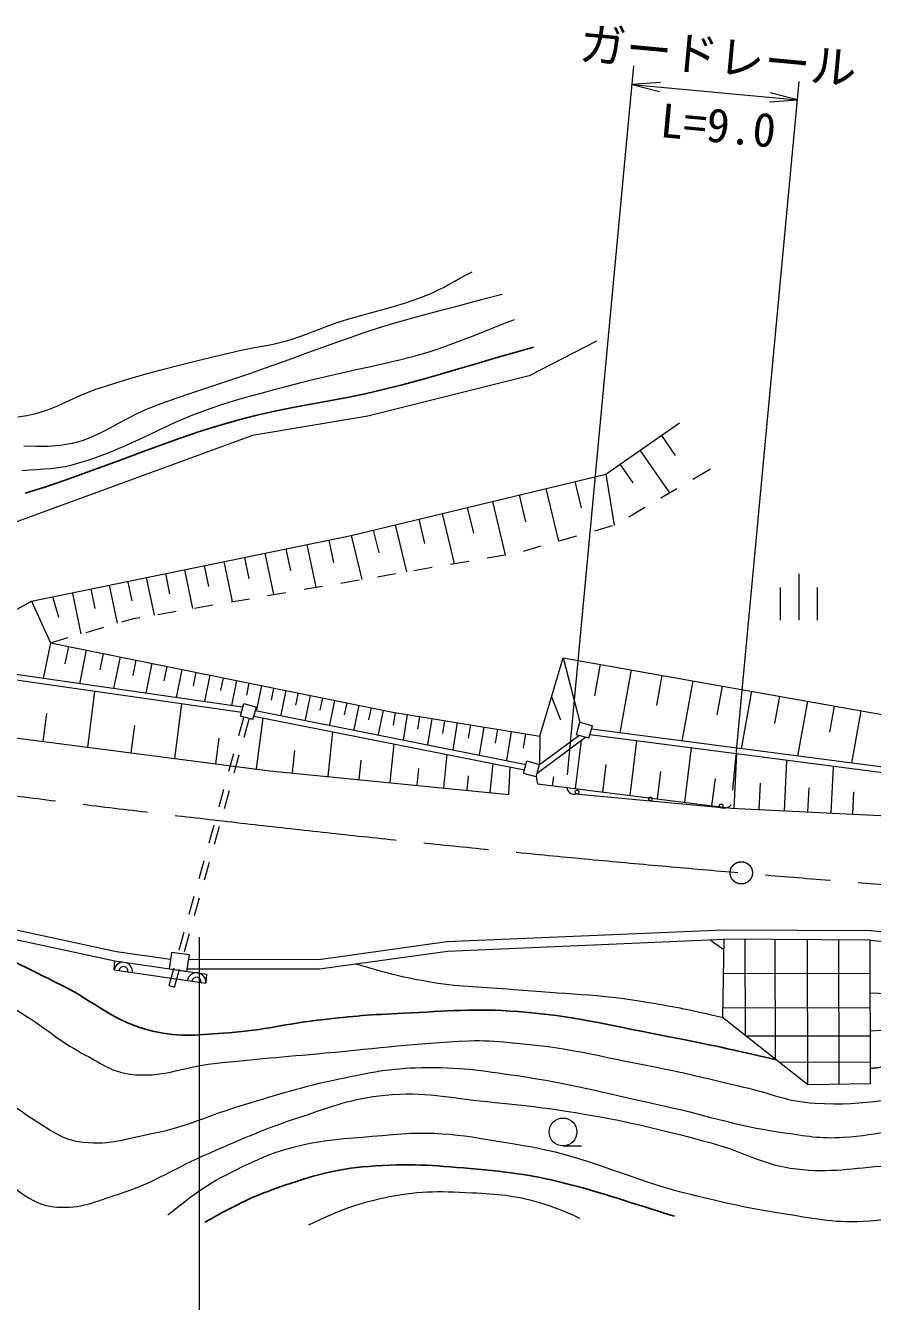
# Model space of a CAD drawing. Units: millimetres, scale not verified. Extents: x 40000 to 680000, y 20000 to 380000.
# Drawn here: x 129164 to 174828, y 262491 to 331293 of the extents above; entities that cross this region are included whole.
import ezdxf
from ezdxf.enums import TextEntityAlignment as Align

# ---------------------------------------------------------------- set-up
doc = ezdxf.new("R2010")
doc.units = ezdxf.units.MM
doc.header["$LTSCALE"] = 1000
doc.linetypes.add('CHAIN', pattern=[18.5, 12, -1.5, 3.5, -1.5])
for name, color, linetype, lineweight in [('M-BGD', 7, 'Continuous', 13), ('M-BMK', 2, 'CHAIN', 13), ('M-STR-HTXT', 7, 'Continuous', 13)]:
    doc.layers.add(name, color=color, linetype=linetype, lineweight=lineweight)
doc.styles.add('ＭＳ ゴシック', font='')
doc.styles.get('ＭＳ ゴシック').set_extended_font_data('MS Gothic')

# ---------------------------------------------------------------- blocks, each defined once
blk = doc.blocks.new('open_arrow')
at = {"color": 0, "linetype": 'Continuous', "lineweight": -2}
blk.add_lwpolyline([(7.5, 1.25), (0, 0), (7.5, -1.25)], dxfattribs=at)

msp = doc.modelspace()

# ---------------------------------------------------------------- linework, layer by layer
at = {"layer": 'M-BGD'}
for p, q in [((159944, 314277), (156320, 312400)), ((156320, 312400), (147620, 310221)), ((147620, 310221), (141403, 309190)), ((160445, 307108), (164424, 309864)), ((141403, 309190), (127536, 304108)), ((163448, 309188), (164197, 308106)), ((162290, 308386), (163878, 306093)), ((161213, 307640), (161904, 306642)), ((146723, 303802), (160445, 307108)), ((160445, 307108), (160910, 304351)), ((165140, 306834), (166003, 307340)), ((166003, 307340), (166093, 307393)), ((157215, 306330), (157899, 303492)), ((158789, 306709), (159131, 305291)), ((163416, 305821), (164278, 306328)), ((154333, 305635), (155027, 302753)), ((155774, 305983), (156123, 304534)), ((151631, 304984), (152282, 302282)), ((152982, 305310), (153318, 303914)), ((161691, 304809), (162553, 305315)), ((149098, 304374), (149708, 301841)), ((150364, 304679), (150680, 303370)), ((159857, 304050), (160819, 304325)), ((129491, 300251), (146723, 303802)), ((145513, 303553), (145768, 302319)), ((146723, 303802), (147295, 301427)), ((147910, 304088), (148206, 302861)), ((157934, 303502), (158896, 303776)), ((142065, 302842), (142526, 300609)), ((143202, 303076), (143448, 301881)), ((144339, 303311), (144815, 301001)), ((154046, 302585), (155032, 302754)), ((156011, 302954), (156972, 303228)), ((138801, 302169), (139032, 301048)), ((139865, 302389), (140311, 300229)), ((140965, 302616), (141204, 301457)), ((150104, 301909), (151090, 302078)), ((152075, 302247), (153061, 302416)), ((135676, 301526), (136092, 299505)), ((136706, 301738), (136930, 300651)), ((137736, 301950), (138167, 299861)), ((146162, 301232), (147147, 301402)), ((148133, 301571), (149118, 301740)), ((170873, 299235), (170873, 301735)), ((132685, 300909), (132904, 299849)), ((133682, 301115), (134106, 299058)), ((134687, 301280), (134896, 300267)), ((142219, 300556), (143205, 300725)), ((144190, 300894), (145176, 301063)), ((169873, 299235), (169873, 300985)), ((171873, 299235), (171873, 300985)), ((126851, 298796), (129491, 300251)), ((129491, 300251), (130511, 298011)), ((130636, 300446), (130944, 299391)), ((131697, 300664), (132145, 298487)), ((138277, 299880), (139262, 300049)), ((140248, 300218), (141234, 300387)), ((136306, 299542), (137291, 299711)), ((132431, 298570), (133391, 298850)), ((130511, 298011), (130119, 296081)), ((130511, 298011), (131471, 298291)), ((130511, 298011), (148975, 294265)), ((131476, 297815), (131286, 296878)), ((132442, 297619), (132073, 295801)), ((133351, 297435), (133172, 296552)), ((134260, 297250), (133912, 295538)), ((140869, 294542), (126222, 296639)), ((135116, 297077), (134948, 296245)), ((135973, 296903), (135646, 295289)), ((136780, 296739), (136621, 295956)), ((137586, 296576), (137278, 295056)), ((156887, 292981), (158155, 297205)), ((158155, 297205), (189041, 291694)), ((158155, 297205), (159057, 293725)), ((160151, 296849), (159847, 295147)), ((161812, 296552), (161205, 293147)), ((140826, 294245), (125901, 296381)), ((138346, 296421), (138197, 295684)), ((139106, 296267), (138816, 294836)), ((139822, 296122), (139681, 295427)), ((140538, 295977), (140264, 294628)), ((163474, 296256), (163184, 294632)), ((165135, 295959), (164556, 292710)), ((132518, 292381), (132906, 295379)), ((141212, 295840), (141079, 295183)), ((141886, 295703), (141620, 294390)), ((142543, 295570), (142410, 294913)), ((143199, 295437), (142933, 294124)), ((143856, 295303), (143723, 294647)), ((144512, 295170), (144246, 293858)), ((166719, 295677), (166443, 294130)), ((168303, 295394), (167749, 292293)), ((137212, 291774), (137592, 294708)), ((140754, 294056), (140942, 294730)), ((140942, 294730), (141616, 294542)), ((141428, 293868), (141616, 294542)), ((145169, 295037), (145035, 294381)), ((145825, 294904), (145559, 293592)), ((146481, 294771), (146348, 294115)), ((147137, 294638), (146871, 293326)), ((147792, 294505), (147659, 293849)), ((157521, 295093), (158006, 293859)), ((169812, 295125), (169549, 293650)), ((171321, 294855), (170794, 291896)), ((172760, 294598), (172510, 293193)), ((121456, 293812), (142344, 291110)), ((130120, 292691), (130313, 294190)), ((140670, 293009), (140938, 293972)), ((141428, 293868), (140754, 294056)), ((140938, 293972), (140947, 294002)), ((140959, 292928), (141227, 293892)), ((141227, 293892), (141235, 293922)), ((141482, 294060), (156067, 291158)), ((141562, 294350), (156148, 291448)), ((141625, 291203), (141982, 293961)), ((148448, 294372), (148182, 293061)), ((148975, 294265), (156887, 292981)), ((149088, 294247), (148979, 293574)), ((149746, 294140), (149523, 292766)), ((150407, 294033), (150297, 293359)), ((151067, 293925), (150837, 292504)), ((151754, 293814), (151640, 293114)), ((174199, 294342), (173695, 291518)), ((134865, 292077), (135055, 293544)), ((145490, 290798), (145730, 293215)), ((152440, 293703), (152202, 292233)), ((153153, 293587), (153035, 292860)), ((153866, 293471), (153619, 291951)), ((154607, 293351), (154485, 292596)), ((155348, 293231), (155093, 291657)), ((156118, 293106), (155990, 292321)), ((158869, 293051), (159057, 293725)), ((159057, 293725), (159731, 293537)), ((159543, 292863), (159731, 293537)), ((191911, 289141), (159678, 293346)), ((139419, 291488), (139597, 292867)), ((148833, 290467), (149040, 292556)), ((156745, 290983), (159363, 292913)), ((156876, 291452), (158997, 293015)), ((156887, 292981), (156876, 291452)), ((158809, 290147), (159136, 292745)), ((159543, 292863), (158869, 293051)), ((191898, 288841), (159596, 293054)), ((161757, 289775), (162129, 292724)), ((140133, 291082), (140401, 292046)), ((140422, 291002), (140690, 291965)), ((143556, 290990), (143676, 292198)), ((151723, 290180), (151902, 291987)), ((164706, 289404), (165076, 292339)), ((167364, 289081), (167507, 292022)), ((142344, 291110), (155217, 289834)), ((147162, 290632), (147265, 291677)), ((150278, 290324), (150368, 291227)), ((154221, 289933), (154376, 291494)), ((155217, 289834), (155303, 291310)), ((156013, 290965), (156201, 291640)), ((156201, 291640), (156876, 291452)), ((156688, 290778), (156876, 291452)), ((160283, 289961), (160469, 291438)), ((163232, 289590), (163417, 291061)), ((170085, 288948), (170217, 291669)), ((172601, 288825), (172724, 291342)), ((152972, 290057), (153050, 290837)), ((156688, 290778), (156013, 290965)), ((156688, 290778), (156777, 290402)), ((156777, 290402), (167214, 289088)), ((157580, 290301), (157641, 290787)), ((166174, 289219), (166358, 290684)), ((168724, 289014), (168793, 290430)), ((139596, 289156), (139865, 290119)), ((139885, 289075), (140154, 290038)), ((166712, 289106), (158795, 289846)), ((171343, 288886), (171407, 290196)), ((173765, 288768), (173825, 289979)), ((167214, 289088), (191472, 287903)), ((139059, 287229), (139328, 288192)), ((139348, 287148), (139617, 288112)), ((138523, 285302), (138791, 286266)), ((138812, 285222), (139080, 286185)), ((137986, 283376), (138254, 284339)), ((138275, 283295), (138543, 284258)), ((137449, 281449), (137718, 282412)), ((137738, 281369), (138007, 282332)), ((166814, 282019), (166741, 277819)), ((174711, 281978), (166814, 282019)), ((167975, 276845), (167964, 282013)), ((169596, 275567), (169582, 282004)), ((171350, 274184), (171333, 281995)), ((173039, 274215), (173022, 281987)), ((174711, 281978), (179289, 281515)), ((174728, 274247), (174711, 281978)), ((133942, 280369), (133986, 280852)), ((133986, 280852), (138923, 280136)), ((136975, 280924), (134075, 281344)), ((133942, 280369), (138878, 279653)), ((136913, 279522), (137181, 280486)), ((137202, 279442), (137470, 280405)), ((138923, 280136), (138878, 279653)), ((166782, 280180), (174715, 280197)), ((136913, 279522), (137202, 279442)), ((166749, 278324), (174719, 278341)), ((166741, 277819), (171350, 274184)), ((168022, 276808), (174722, 276823)), ((169814, 275395), (174725, 275406)), ((171350, 274184), (174728, 274247)), ((158142, 270884), (159142, 270884))]:
    msp.add_line(p, q, dxfattribs=at)
for points in [[(128746, 310191), (129240, 310271), (129729, 310376), (130139, 310495), (130540, 310641), (130935, 310807), (131326, 310984), (131716, 311166), (132107, 311344), (132502, 311511), (132904, 311660), (133819, 311958), (134740, 312238), (135666, 312503), (136596, 312756), (137528, 312998), (138463, 313232), (139399, 313461), (140335, 313687), (140697, 313768), (141061, 313842), (141426, 313910), (141791, 313977), (142156, 314045), (142520, 314119), (142881, 314201), (143240, 314295), (143601, 314404), (143957, 314524), (144311, 314652), (144664, 314785), (145016, 314921), (145368, 315055), (145722, 315185), (146078, 315308), (146659, 315490), (147245, 315659), (147833, 315820), (148422, 315980), (149009, 316144), (149592, 316319), (150170, 316512), (150739, 316727), (151062, 316865), (151379, 317016), (151692, 317175), (152002, 317340), (152311, 317509), (152619, 317679), (152928, 317847), (153239, 318010)], [(154860, 316794), (154023, 316570), (153185, 316350), (152346, 316132), (151507, 315914), (150669, 315691), (149834, 315462), (149001, 315222), (148172, 314970), (147405, 314722), (146641, 314461), (145881, 314191), (145123, 313915), (144366, 313636), (143609, 313357), (142851, 313080), (142092, 312808), (141289, 312532), (140483, 312262), (139676, 311995), (138870, 311729), (138065, 311457), (137263, 311178), (136465, 310886), (135674, 310579), (135172, 310357), (134679, 310109), (134193, 309847), (133707, 309583), (133218, 309329), (132721, 309099), (132213, 308903), (131688, 308755), (131041, 308645), (130388, 308594), (129730, 308587), (129068, 308609)], [(128970, 307303), (129361, 307330), (129753, 307355), (130144, 307381), (130534, 307415), (130922, 307461), (131307, 307523), (131688, 307606), (132648, 307890), (133587, 308237), (134512, 308628), (135427, 309047), (136340, 309476), (137255, 309897), (138180, 310293), (139119, 310647), (139802, 310872), (140489, 311084), (141180, 311285), (141873, 311476), (142569, 311661), (143265, 311842), (143962, 312021), (144659, 312200), (145434, 312392), (146213, 312571), (146994, 312741), (147776, 312910), (148556, 313083), (149334, 313266), (150107, 313465), (150874, 313687), (151467, 313878), (152054, 314084), (152637, 314302), (153218, 314528), (153796, 314758), (154375, 314990), (154954, 315220), (155536, 315443)], [(134351, 299130), (134993, 299316), (135320, 299373)], [(67400, 291894), (72807, 291303), (77834, 291128), (85351, 292439), (92301, 291565), (98901, 290866), (110046, 288855), (115510, 287063), (124251, 283261), (127704, 282212), (133986, 280852)], [(134075, 281344), (127830, 282696), (124424, 283731), (115688, 287531), (110169, 289341), (98972, 291361), (92358, 292062), (85339, 292945), (77799, 291629), (72843, 291802), (67505, 292386)], [(281352, 285022), (275487, 284677), (263456, 283671), (252975, 282575), (248622, 281582), (236447, 280175), (228035, 279652), (217831, 279434), (204983, 279827), (199254, 279758), (193096, 280249), (179346, 282012), (174738, 282478), (166804, 282519), (151873, 281880), (144978, 280920), (137961, 280923)], [(137889, 280423), (145012, 280420), (151918, 281381), (166814, 282019)]]:
    msp.add_lwpolyline(points, dxfattribs=at)
at = {"layer": 'M-BGD', "lineweight": 25}
msp.add_lwpolyline([(129140, 306081), (130198, 306408), (131249, 306759), (132295, 307128), (133337, 307509), (134377, 307896), (135417, 308285), (136458, 308668), (137503, 309041), (138552, 309397), (139608, 309732), (140673, 310039), (141634, 310282), (142603, 310496), (143576, 310690), (144551, 310873), (145528, 311053), (146503, 311238), (147475, 311438), (148442, 311660), (149463, 311920), (150479, 312194), (151493, 312479), (152505, 312773), (153516, 313070), (154526, 313369), (155537, 313666), (156549, 313957)], dxfattribs=at)
at = {"layer": 'M-BGD'}
msp.add_lwpolyline([(136903, 280429), (137869, 280289), (137998, 281174), (137031, 281314)], close=True, dxfattribs=at)
for centre, radius in [((158905, 289961), 100), ((162866, 289590), 100), ((166666, 289210), 100), ((158142, 271634), 750)]:
    msp.add_circle(centre, radius, dxfattribs=at)
for centre, radius, start, end in [((158746, 290245), 402, 186.75136, 276.89461), ((166829, 289587), 495, 256.35243, 321.23319), ((134434, 280282), 500, 353.534, 169.96522), ((134437, 280297), 250, 351.74961, 171.74961), ((138381, 279709), 500, 353.534, 169.96522), ((138383, 279725), 250, 351.74961, 171.74961)]:
    msp.add_arc(centre, radius, start, end, dxfattribs=at)
for points, knots in [([(109307, 287500), (111457, 286811), (112070, 286587), (113804, 285902), (116348, 284898), (117692, 284141), (120143, 282929), (122300, 281864), (123518, 281279), (125608, 280088), (127053, 279264), (127836, 278756), (129236, 277858), (130493, 277054), (131106, 276451), (132428, 275760), (133316, 275296), (133795, 274885), (134789, 274754), (136563, 274521), (137556, 275133), (139335, 275323), (141672, 275571), (142984, 275679), (145324, 275891), (148345, 276165), (150032, 276416), (153062, 276547), (153916, 276583), (154396, 276527), (155248, 276459), (158344, 276214), (160039, 275723), (163089, 275138), (164974, 274776), (166011, 274479), (167883, 274055), (169386, 273714), (170191, 273269), (171730, 273181), (174566, 273017), (176148, 273554), (178987, 273661), (181205, 273745), (182453, 273737), (184670, 273618), (187465, 273467), (189019, 273224), (191796, 272874), (194880, 272486), (196579, 272064), (199665, 271694), (201691, 271451), (202827, 271244), (204868, 271213), (206970, 271181), (208153, 271257), (210245, 271476), (212515, 271713), (213753, 272093), (216015, 272394), (218092, 272670), (219258, 272831), (221349, 272962), (223343, 273087), (224466, 273085), (226464, 273049), (228790, 273008), (230090, 272876), (232409, 272700), (234309, 272555), (235380, 272513), (237262, 272219), (239828, 271818), (241276, 271531), (243732, 270689), (245539, 270069), (246672, 269836), (248191, 268678), (249188, 267918), (249593, 267531), (250493, 266441)], [0, 0, 0, 0, 1, 1, 1, 2, 2, 2, 3, 3, 3, 4, 4, 4, 5, 5, 5, 6, 6, 6, 7, 7, 7, 8, 8, 8, 9, 9, 9, 10, 10, 10, 11, 11, 11, 12, 12, 12, 13, 13, 13, 14, 14, 14, 15, 15, 15, 16, 16, 16, 17, 17, 17, 18, 18, 18, 19, 19, 19, 20, 20, 20, 21, 21, 21, 22, 22, 22, 23, 23, 23, 24, 24, 24, 25, 25, 25, 26, 26, 26, 27, 27, 27, 27]), ([(107816, 285850), (110063, 284898), (110695, 284610), (112493, 283716), (114862, 282539), (116131, 281763), (118395, 280394), (120007, 279418), (120869, 278803), (122417, 277727), (124239, 276460), (125191, 275654), (126963, 274317), (128024, 273517), (128543, 272961), (129674, 272262), (130531, 271733), (130997, 271296), (131991, 271126), (133565, 270855), (134488, 271258), (136056, 271563), (138007, 271942), (139002, 272535), (140909, 273093), (142913, 273680), (144023, 274068), (146068, 274492), (147789, 274849), (148769, 275070), (150527, 275104), (152549, 275144), (153684, 274957), (155685, 274667), (158635, 274239), (160247, 273764), (163161, 273137), (165830, 272562), (167279, 271997), (169981, 271607), (171253, 271423), (171978, 271261), (173260, 271344), (175260, 271475), (176340, 271902), (178331, 272131), (180013, 272325), (180967, 272399), (182659, 272350), (185166, 272277), (186550, 271939), (189042, 271650), (191964, 271312), (193601, 271121), (196517, 270732), (198176, 270511), (199095, 270305), (200758, 270120), (202324, 269946), (203206, 269744), (204780, 269814), (207215, 269922), (208529, 270452), (210944, 270776), (213208, 271080), (214482, 271203), (216759, 271388), (219196, 271586), (220565, 271691), (223010, 271738), (225418, 271784), (226772, 271775), (229174, 271607), (231765, 271425), (233217, 271265), (235776, 270820), (238391, 270365), (239863, 270054), (242377, 269202), (243864, 268699), (244823, 268595), (246093, 267672), (246797, 267160), (247095, 266916), (247754, 266186)], [0, 0, 0, 0, 1, 1, 1, 2, 2, 2, 3, 3, 3, 4, 4, 4, 5, 5, 5, 6, 6, 6, 7, 7, 7, 8, 8, 8, 9, 9, 9, 10, 10, 10, 11, 11, 11, 12, 12, 12, 13, 13, 13, 14, 14, 14, 15, 15, 15, 16, 16, 16, 17, 17, 17, 18, 18, 18, 19, 19, 19, 20, 20, 20, 21, 21, 21, 22, 22, 22, 23, 23, 23, 24, 24, 24, 25, 25, 25, 26, 26, 26, 27, 27, 27, 28, 28, 28, 28]), ([(103879, 285060), (104816, 284829), (105085, 284741), (105848, 284503), (107640, 283946), (108624, 283542), (110307, 282711), (112288, 281733), (113383, 281143), (115247, 279957), (117161, 278738), (118221, 278028), (120012, 276634), (122617, 274608), (123868, 273220), (126264, 270951), (127307, 269963), (127694, 269173), (128887, 268372), (129574, 267910), (130029, 267652), (130854, 267585), (132176, 267477), (132911, 267889), (134177, 268284), (136197, 268916), (137169, 269684), (139117, 270514), (140992, 271313), (142032, 271802), (143969, 272437), (145728, 273014), (146717, 273437), (148560, 273618), (150705, 273828), (151923, 273484), (154068, 273268), (156279, 273045), (157520, 272912), (159707, 272525), (162245, 272076), (163644, 271700), (166134, 271038), (167945, 270557), (168863, 269859), (170724, 269639), (172625, 269415), (173711, 269691), (175621, 269814), (177642, 269944), (178756, 270244), (180779, 270339), (183918, 270486), (185684, 270349), (188823, 270208), (191149, 270103), (192453, 270016), (194769, 269771), (196241, 269614), (197077, 269579), (198528, 269290), (199536, 269089), (200043, 268707), (201064, 268590), (202831, 268388), (203843, 268620), (205611, 268809), (208408, 269107), (209909, 269715), (212693, 270120), (215390, 270513), (216919, 270670), (219644, 270732), (222976, 270808), (224850, 270644), (228169, 270339), (231310, 270050), (233110, 270015), (236169, 269246), (238510, 268657), (239917, 268450), (242027, 267279), (243191, 266633), (243661, 266350), (244869, 265399)], [0, 0, 0, 0, 1, 1, 1, 2, 2, 2, 3, 3, 3, 4, 4, 4, 5, 5, 5, 6, 6, 6, 7, 7, 7, 8, 8, 8, 9, 9, 9, 10, 10, 10, 11, 11, 11, 12, 12, 12, 13, 13, 13, 14, 14, 14, 15, 15, 15, 16, 16, 16, 17, 17, 17, 18, 18, 18, 19, 19, 19, 20, 20, 20, 21, 21, 21, 22, 22, 22, 23, 23, 23, 24, 24, 24, 25, 25, 25, 26, 26, 26, 27, 27, 27, 28, 28, 28, 28]), ([(166789, 277781), (164906, 278232), (164348, 278331), (162768, 278601), (159944, 279084), (158319, 279037), (155467, 279301), (153760, 279459), (152786, 279413), (151095, 279694), (149455, 279967), (148862, 280136), (146957, 280690)], [0, 0, 0, 0, 1, 1, 1, 2, 2, 2, 3, 3, 3, 4, 4, 4, 4]), ([(174717, 279125), (179799, 279017), (181256, 279064), (185413, 278601), (187554, 278363), (188740, 278120), (190878, 277858), (193727, 277509), (195338, 277439), (198179, 277028), (200635, 276672), (201964, 276171), (204430, 275891), (206876, 275613), (208265, 275518), (210726, 275585), (213761, 275668), (215432, 276159), (218464, 276328), (221072, 276474), (222540, 276308), (225152, 276328), (228773, 276356), (230801, 276564), (234420, 276459), (237467, 276371), (239189, 276347), (242202, 275891), (244464, 275548), (245789, 275473), (247929, 274667), (249644, 274021), (250686, 273702), (252126, 272568), (253170, 271747), (253716, 271189), (254443, 270077), (255036, 269169), (255225, 268745), (255667, 267585)], [0, 0, 0, 0, 1, 1, 1, 2, 2, 2, 3, 3, 3, 4, 4, 4, 5, 5, 5, 6, 6, 6, 7, 7, 7, 8, 8, 8, 9, 9, 9, 10, 10, 10, 11, 11, 11, 12, 12, 12, 13, 13, 13, 13]), ([(253744, 267191), (253031, 268318), (252739, 268704), (251951, 269552), (250840, 270748), (250078, 271337), (248629, 272088), (247237, 272808), (246372, 273043), (244869, 273487), (242957, 274051), (241850, 274245), (239885, 274579), (237751, 274942), (236528, 274952), (234377, 275192), (232071, 275448), (230793, 275767), (228475, 275847), (225689, 275944), (224126, 275698), (221349, 275454), (218009, 275160), (216159, 274793), (212824, 274448), (210471, 274205), (209156, 273896), (206791, 273924), (204376, 273952), (203053, 274400), (200671, 274798), (198543, 275153), (197378, 275501), (195250, 275847), (192887, 276231), (191553, 276382), (189173, 276634), (186123, 276958), (184414, 277238), (181348, 277290), (178759, 277334), (177832, 277290), (174722, 277071)], [0, 0, 0, 0, 1, 1, 1, 2, 2, 2, 3, 3, 3, 4, 4, 4, 5, 5, 5, 6, 6, 6, 7, 7, 7, 8, 8, 8, 9, 9, 9, 10, 10, 10, 11, 11, 11, 12, 12, 12, 13, 13, 13, 14, 14, 14, 14]), ([(242290, 264524), (240911, 265374), (240432, 265606), (239186, 266186), (236884, 267256), (235446, 267514), (232978, 268109), (230614, 268680), (229271, 268953), (226857, 269246), (224920, 269481), (223825, 269636), (221874, 269596), (218856, 269533), (217175, 269261), (214179, 268896), (211693, 268593), (210311, 268342), (207840, 267934), (206076, 267643), (205118, 267268), (203337, 267104), (202164, 266996), (201494, 266997), (200321, 267104), (198623, 267258), (197720, 267666), (196037, 267934), (193983, 268262), (192823, 268420), (190747, 268546), (188548, 268680), (187304, 268708), (185107, 268546), (182973, 268390), (181799, 268099), (179686, 267760), (177580, 267421), (176441, 266892), (174309, 266798), (172595, 266722), (171632, 266966), (169937, 267235), (168026, 267538), (166964, 267778), (165085, 268240), (161459, 269133), (159590, 270309), (155904, 270907), (153215, 271344), (151666, 271720), (148953, 271476), (145864, 271198), (143975, 271227), (141171, 269902), (139360, 269045), (138588, 268564), (136843, 267148)], [0, 0, 0, 0, 1, 1, 1, 2, 2, 2, 3, 3, 3, 4, 4, 4, 5, 5, 5, 6, 6, 6, 7, 7, 7, 8, 8, 8, 9, 9, 9, 10, 10, 10, 11, 11, 11, 12, 12, 12, 13, 13, 13, 14, 14, 14, 15, 15, 15, 16, 16, 16, 17, 17, 17, 18, 18, 18, 19, 19, 19, 19]), ([(144439, 266628), (146174, 267435), (146829, 267716), (148459, 268073), (150279, 268472), (151359, 268452), (153220, 268356), (154651, 268281), (155479, 268241), (156852, 267827), (157728, 267562), (158072, 267436), (159038, 266980)], [0, 0, 0, 0, 1, 1, 1, 2, 2, 2, 3, 3, 3, 4, 4, 4, 4])]:
    msp.add_open_spline(points, degree=3, knots=knots, dxfattribs=at)
at = {"layer": 'M-BGD', "lineweight": 25}
for points, knots in [([(118183, 285900), (122098, 283992), (123086, 283514), (126220, 281968), (128117, 281032), (129180, 280508), (131073, 279563), (133006, 278598), (133908, 277560), (136013, 277071), (137577, 276708), (138520, 276872), (140122, 276984), (142083, 277121), (143153, 277459), (145106, 277683), (146825, 277881), (147793, 277954), (149521, 278033), (151944, 278144), (153312, 278309), (155729, 278121), (158766, 277884), (160433, 277429), (163423, 276853), (165864, 276382), (166666, 276209), (169646, 275528)], [0, 0, 0, 0, 1, 1, 1, 2, 2, 2, 3, 3, 3, 4, 4, 4, 5, 5, 5, 6, 6, 6, 7, 7, 7, 8, 8, 8, 9, 9, 9, 9]), ([(174726, 275060), (178177, 275416), (179208, 275538), (182091, 275541), (184690, 275544), (186151, 275464), (188736, 275192), (191944, 274854), (193686, 274284), (196867, 273749), (198999, 273390), (200179, 273071), (202332, 272874), (204373, 272688), (205530, 272667), (207578, 272743), (210802, 272863), (212584, 273272), (215797, 273574), (219329, 273906), (221309, 274091), (224846, 274361), (225817, 274435), (226620, 274526), (227387, 274604)], [0, 0, 0, 0, 1, 1, 1, 2, 2, 2, 3, 3, 3, 4, 4, 4, 5, 5, 5, 6, 6, 6, 7, 7, 7, 8, 8, 8, 8]), ([(138832, 266769), (140709, 267804), (141361, 268150), (143099, 268743), (144965, 269381), (146068, 269672), (148036, 269801), (150181, 269942), (151395, 269814), (153537, 269625), (157783, 269250), (159370, 268562), (164151, 267086)], [0, 0, 0, 0, 1, 1, 1, 2, 2, 2, 3, 3, 3, 4, 4, 4, 4])]:
    msp.add_open_spline(points, degree=3, knots=knots, dxfattribs=at)
at = {"layer": 'M-BGD'}
msp.add_open_spline([(166080, 281987), (166442, 281736), (166442, 281736), (166804, 281485)], degree=3, dxfattribs=at)
at = {"layer": 'M-BMK'}
msp.add_circle((167756, 285603), 600, dxfattribs=at)
msp.add_arc((248751, 1235060), 952906, 262.1668, 265.94235, dxfattribs=at)
at = {"layer": 'M-STR-HTXT'}
for p, q in [((158390, 290889), (161968, 329111)), ((167302, 290055), (170880, 328277)), ((161874, 328115), (170786, 327281)), ((138528, 282130), (138528, 248782))]:
    msp.add_line(p, q, dxfattribs=at)

# ---------------------------------------------------------------- block references
at = {"layer": 'M-STR-HTXT', "xscale": 200, "yscale": 200}
for p, rotation in [((161874, 328115), 354.7), ((170786, 327281), 174.7)]:
    msp.add_blockref('open_arrow', p, dxfattribs=dict(at, rotation=rotation))

# ---------------------------------------------------------------- texts
at = {"layer": 'M-STR-HTXT', "style": 'ＭＳ ゴシック'}
for s, p in [('ガードレール', (166377, 328196)), ('L=9.0', (166377, 324447))]:
    msp.add_text(s, height=1833, rotation=354.653, dxfattribs=at).set_placement(p, align=Align.BOTTOM_CENTER)

doc.saveas('drawing.dxf')
